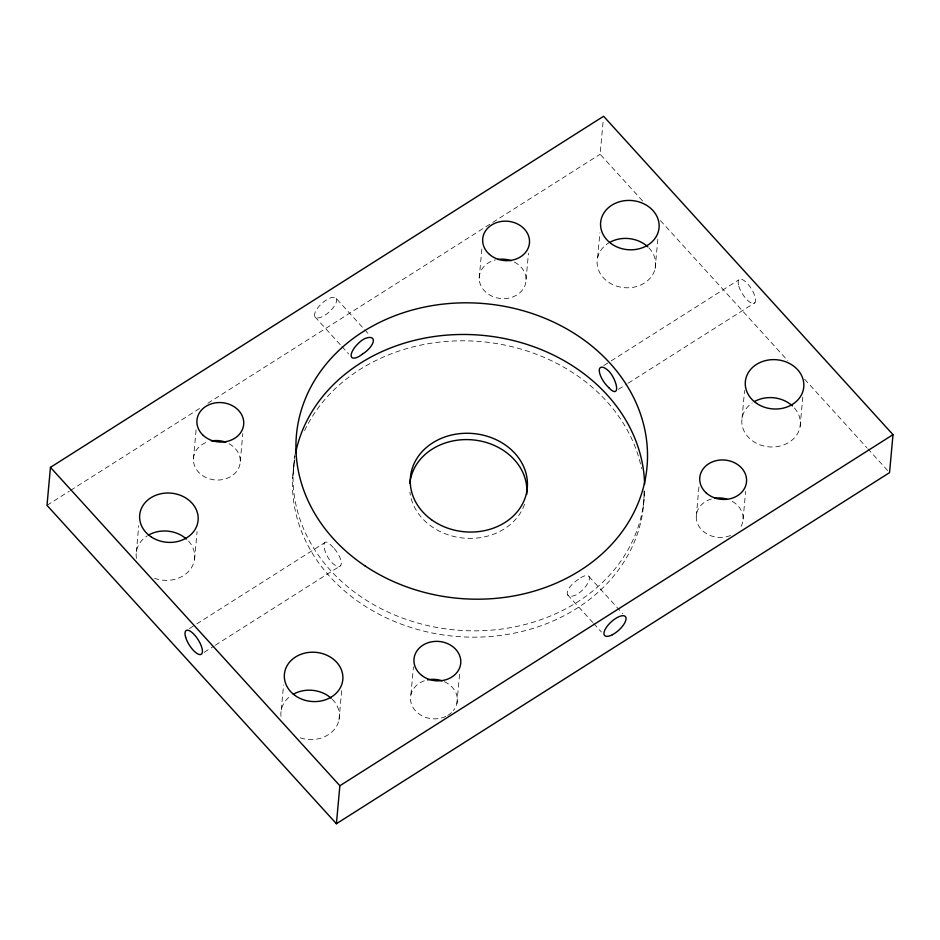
<?xml version="1.0" encoding="UTF-8"?>
<svg xmlns="http://www.w3.org/2000/svg" width="940" height="940" viewBox="0 0 940 940"><rect width="100%" height="100%" fill="white"/><g stroke="black" fill="none" stroke-linecap="round" stroke-linejoin="round"><path stroke-width="0.7" stroke-dasharray="4.7 3.53" d="M136.359 551.956L138.756 525.66M193.417 459.178L196.213 428.499M194.533 559.406L197.059 531.652M240.276 461.411L242.802 433.657M293.092 475.382L294.937 454.537M281.295 709.841L283.551 685.013M339.011 719.911L341.666 690.7M410.933 694.59L413.447 666.836M479.2 278.228L481.985 247.549M456.887 703.59L459.813 671.454M526.071 279.556L528.468 253.26M642.607 200.972L600.131 154.242L603.327 119.18M597.629 257.654L599.885 232.826M655.157 268.546L658.082 236.41M643.16 506.46L644.593 490.645M696.282 516.201L699.066 485.522M742.059 418.23L744.586 390.476M743.105 519.174L745.632 491.42M800.128 426.361L802.925 395.693M47 505.344L69.278 491.197M70.512 490.41L201.677 407.161M207.869 403.225L600.131 154.242M189.398 628.578L195.543 624.677M196.766 623.89L324.594 542.756M603.727 365.589L609.919 361.653M611.164 360.866L738.84 279.815M204.215 652.278L214.132 645.98M215.366 645.192L340.574 565.727M618.438 389.36L627.039 383.896M628.273 383.12L754.867 302.751M660.385 220.536L787.802 360.713M804.593 379.184L866.821 447.652M867.808 448.733L888.559 471.551M336.226 298.45A14.077 5.628 -42.3 0 1 322.961 316.345A14.077 5.628 -42.3 0 1 317.579 308.109A14.077 5.628 -42.3 0 1 336.226 298.45L369.984 335.592M589.028 576.572L622.738 613.667M314.947 316.815L340.95 345.438M341.913 346.496L348.658 353.922M567.701 594.903L592.776 622.48M593.739 623.549L601.459 632.033M648.811 247.808A29.328 24.652 5.2 0 1 644.852 282.764A29.328 24.652 5.2 0 1 603.327 277.711A29.328 24.652 5.2 0 1 608.744 242.931M794.394 407.948A29.328 24.652 5.2 0 1 789.271 442.153A29.328 24.652 5.2 0 1 748.428 437.335A29.328 24.652 5.2 0 1 752.141 402.978M188.493 541.052A29.328 24.652 5.2 0 1 188.881 571.12A29.328 24.652 5.2 0 1 154.536 578.3M136.441 558.395A29.328 24.652 5.2 0 1 147.357 535.777M332.255 699.254A29.328 24.652 5.2 0 1 333.935 729.922A29.328 24.652 5.2 0 1 298.955 737.395M280.966 716.28A29.328 24.652 5.2 0 1 290.918 695.753M514.403 262.119A23.465 19.728 5.2 0 1 519.468 293.092A23.465 19.728 5.2 0 1 482.737 288.791A23.465 19.728 5.2 0 1 495.451 259.898M229.078 443.762A23.465 19.728 5.2 0 1 233.872 474.324A23.465 19.728 5.2 0 1 197.553 470.987A23.465 19.728 5.2 0 1 207.858 441.812M732.295 501.373A23.465 19.728 5.2 0 1 739.463 528.832M730.509 535.495A23.465 19.728 5.2 0 1 698.115 524.826A23.465 19.728 5.2 0 1 712.261 498.764M444.315 681.664A23.465 19.728 5.2 0 1 453.374 710.605M451.505 712.602A23.465 19.728 5.2 0 1 446.888 715.869M445.865 716.398A23.465 19.728 5.2 0 1 412.601 706.763A23.465 19.728 5.2 0 1 426.407 680.172M644.57 491.315A176.003 147.933 5.2 0 1 453.444 629.8A176.003 147.933 5.2 0 1 294.995 456.123M644.029 490.727A176.003 147.933 5.2 0 1 455.324 636.357A176.003 147.933 5.2 0 1 294.937 459.731M304.572 430.685A176.003 147.933 5.2 0 1 486.133 342.113A176.003 147.933 5.2 0 1 641.538 468.625M524.532 504.275A58.668 49.315 5.2 0 1 462.774 537.997A58.668 49.315 5.2 0 1 409.946 492.125M578.547 579.24L575.574 581.331A14.077 5.957 -38.4 0 0 567.22 593.316A14.077 5.957 -38.4 0 0 576.149 594.914L578.97 593.116A14.088 5.381 -44.9 0 0 589.451 578.088A14.088 5.381 -44.9 0 0 578.547 579.24M333.324 547.55L331.009 545.223A14.077 4.77 61.2 0 0 324.018 544.201A14.077 4.77 61.2 0 0 328.741 558.689L330.821 561.58A14.088 5.405 55 0 0 341.208 564.235A14.088 5.405 55 0 0 333.324 547.538M738.781 286.124A14.077 5.158 57.6 0 0 753.716 303.444A14.077 5.158 57.6 0 0 748.076 284.291A14.077 5.158 57.6 0 0 738.781 286.124"/><path stroke-width="1.41" d="M50.454 467.356L47 505.344L336.403 823.734L889.545 472.644L893 434.656L603.598 116.266L50.454 467.356L339.869 785.758L336.403 823.734M339.869 785.758L893 434.656M609.978 242.214A29.328 24.652 5.2 0 1 647.789 246.809M754.562 401.474A29.328 24.652 5.2 0 1 792.408 405.927M148.579 535.048A29.328 24.652 5.2 0 1 186.484 539.055M293.327 694.225A29.328 24.652 5.2 0 1 331.209 698.267M497.801 259.44A23.465 19.728 5.2 0 1 511.078 260.686M211.347 440.942A23.465 19.728 5.2 0 1 225.788 442.27M714.623 498.271A23.465 19.728 5.2 0 1 726.749 499.046M427.582 679.902A23.465 19.728 5.2 0 1 442.059 680.795M295.512 453.409A176.003 147.933 5.2 0 1 481.797 335.286A176.003 147.933 5.2 0 1 644.605 484.406M409.863 483.513A58.668 49.315 5.2 0 1 472.938 439.897A58.668 49.315 5.2 0 1 526.682 494.475M362.44 354.086L362.029 354.439A14.088 5.381 -44.9 0 1 351.125 355.579A14.088 5.381 -44.9 0 1 361.606 340.55L364.426 338.764A14.077 5.957 -38.4 0 1 373.356 340.351A14.077 5.957 -38.4 0 1 365.002 352.347L362.44 354.086M608.956 387.727L607.252 386.129A14.088 5.405 55 0 1 599.368 369.432A14.088 5.405 55 0 1 609.755 372.087L611.834 374.978A14.077 4.77 61.2 0 1 616.558 389.477A14.077 4.77 61.2 0 1 609.567 388.455L608.956 387.727M610.659 243.26A29.328 24.652 5.2 0 0 658.611 230.57A29.328 24.652 5.2 0 0 620.271 201.536A29.328 24.652 5.2 0 0 610.659 243.26M756.653 403.389A29.328 24.652 5.2 0 0 803.594 388.385A29.328 24.652 5.2 0 0 763.421 361.195A29.328 24.652 5.2 0 0 756.653 403.389M151.328 536.987A29.328 24.652 5.2 0 0 197.988 521.43A29.328 24.652 5.2 0 0 157.391 494.699A29.328 24.652 5.2 0 0 151.328 536.987M294.796 695.318A29.328 24.652 5.2 0 0 342.465 681.935A29.328 24.652 5.2 0 0 303.561 653.441A29.328 24.652 5.2 0 0 294.796 695.318M489.481 254.411A23.465 19.728 5.2 0 0 528.715 246.668A23.465 19.728 5.2 0 0 500.068 221.664A23.465 19.728 5.2 0 0 489.481 254.411M203.322 435.467A23.465 19.728 5.2 0 0 242.79 428.499A23.465 19.728 5.2 0 0 214.814 402.966A23.465 19.728 5.2 0 0 203.322 435.467M705.87 492.595A23.465 19.728 5.2 0 0 745.502 486.25A23.465 19.728 5.2 0 0 718.078 460.295A23.465 19.728 5.2 0 0 705.87 492.595M421.872 675.519A23.465 19.728 5.2 0 0 460.341 665.602A23.465 19.728 5.2 0 0 429.874 642.196A23.465 19.728 5.2 0 0 421.872 675.519M364.861 565.774A176.003 147.933 5.2 0 0 646.039 474.818A176.003 147.933 5.2 0 0 404.282 312.433A176.003 147.933 5.2 0 0 364.861 565.774M612.363 634.747A14.077 5.628 -42.3 0 0 625.629 616.852A14.077 5.628 -42.3 0 0 606.982 626.51A14.077 5.628 -42.3 0 0 612.363 634.747M185.638 637.226A14.077 5.158 57.6 0 0 200.584 654.545A14.077 5.158 57.6 0 0 194.944 635.381A14.077 5.158 57.6 0 0 185.638 637.226M431.531 519.738A58.668 49.315 5.2 0 0 526.635 492.384A58.668 49.315 5.2 0 0 448.38 435.855A58.668 49.315 5.2 0 0 431.531 519.738"/></g></svg>
